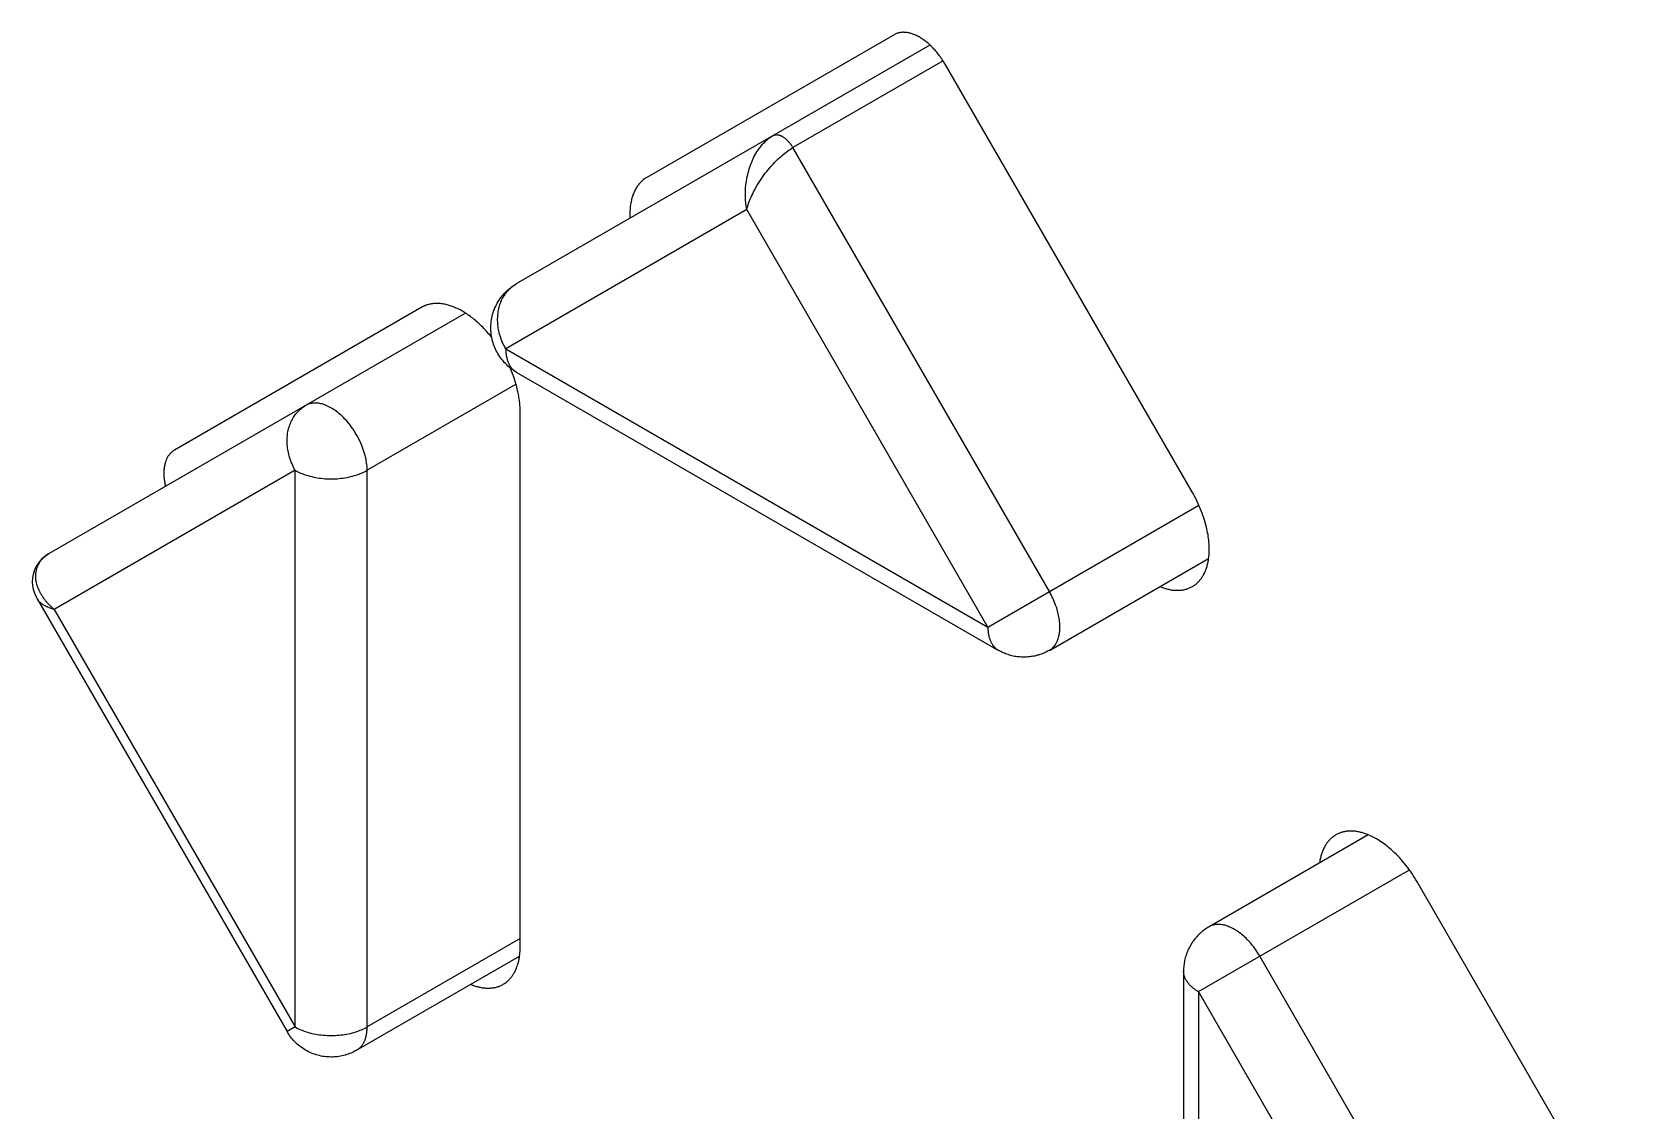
# Model space of a CAD drawing. Extents: x 0 to 420, y 0 to 297.
# Drawn here: x 183.45 to 199.32, y 149.53 to 160.13 of the extents above; entities that cross this region are included whole.
import ezdxf

# ---------------------------------------------------------------- set-up
doc = ezdxf.new("R2010")
doc.units = 0
doc.header["$LTSCALE"] = 23.1
doc.layers.add('40000_ISO', color=7, linetype='CONTINUOUS')

msp = doc.modelspace()

# ---------------------------------------------------------------- linework, layer by layer
at = {"layer": '40000_ISO', "color": 7, "linetype": 'CONTINUOUS'}
for p, q in [((192.271, 160), (188.206, 157.653)), ((191.919, 160.102), (189.488, 158.699)), ((192.401, 159.844), (190.925, 158.992)), ((194.849, 155.603), (192.419, 159.814)), ((193.444, 154.629), (190.925, 158.992)), ((190.471, 158.384), (188.103, 157.016)), ((192.84, 154.281), (190.471, 158.384)), ((187.708, 157.366), (183.617, 155.004)), ((187.278, 157.423), (184.847, 156.02)), ((188.103, 157.016), (192.84, 154.281)), ((188.204, 156.667), (186.741, 155.822)), ((188.206, 156.787), (192.944, 154.052)), ((186.034, 155.822), (183.665, 154.454)), ((186.034, 150.351), (186.034, 155.822)), ((186.741, 150.351), (186.741, 155.822)), ((192.84, 154.281), (194.913, 155.478)), ((183.522, 154.924), (183.501, 154.895)), ((183.546, 154.95), (183.522, 154.924)), ((183.574, 154.974), (183.546, 154.95)), ((183.604, 154.996), (183.574, 154.974)), ((183.618, 155.005), (183.604, 154.996)), ((193.444, 154.052), (195.009, 154.956)), ((183.453, 154.763), (183.451, 154.726)), ((183.459, 154.798), (183.453, 154.763)), ((183.469, 154.832), (183.459, 154.798)), ((183.483, 154.865), (183.469, 154.832)), ((183.501, 154.895), (183.483, 154.865)), ((183.451, 154.726), (183.454, 154.689)), ((183.454, 154.689), (183.461, 154.652)), ((183.461, 154.652), (183.472, 154.615)), ((183.472, 154.615), (183.488, 154.578)), ((183.488, 154.578), (183.499, 154.558)), ((183.499, 154.558), (185.954, 150.305)), ((183.499, 154.558), (183.499, 154.558)), ((183.665, 154.454), (186.034, 150.351)), ((196.578, 152.239), (195.013, 151.335)), ((194.909, 150.698), (196.982, 151.895)), ((199.49, 147.566), (197.059, 151.777)), ((188.244, 151.219), (186.741, 150.351)), ((186.637, 150.122), (188.238, 151.047)), ((198.031, 146.683), (195.513, 151.046)), ((194.763, 150.902), (194.763, 145.431)), ((194.909, 150.698), (194.909, 145.227)), ((197.278, 146.595), (194.909, 150.698)), ((186.034, 150.351), (185.954, 150.305))]:
    msp.add_line(p, q, dxfattribs=at)
for points in [[(192.271, 160), (192.266, 160.006), (192.26, 160.011), (192.252, 160.018), (192.243, 160.025), (192.235, 160.032), (192.226, 160.039), (192.217, 160.045), (192.208, 160.052), (192.199, 160.058), (192.191, 160.064), (192.182, 160.069), (192.174, 160.074), (192.165, 160.08), (192.156, 160.084), (192.147, 160.089), (192.138, 160.094), (192.129, 160.098), (192.121, 160.101), (192.112, 160.105), (192.104, 160.108), (192.095, 160.111), (192.086, 160.114), (192.077, 160.116), (192.07, 160.118), (192.063, 160.12), (192.056, 160.121), (192.048, 160.123), (192.041, 160.124), (192.034, 160.124), (192.026, 160.125), (192.019, 160.125), (192.012, 160.126), (192.006, 160.126), (191.999, 160.125), (191.992, 160.125), (191.986, 160.124), (191.979, 160.123), (191.972, 160.122), (191.966, 160.121), (191.96, 160.119), (191.953, 160.117), (191.947, 160.115), (191.941, 160.113), (191.936, 160.111), (191.93, 160.108), (191.924, 160.105), (191.919, 160.102)], [(192.419, 159.814), (192.412, 159.824), (192.406, 159.835), (192.399, 159.845), (192.392, 159.856), (192.386, 159.866), (192.378, 159.876), (192.371, 159.887), (192.365, 159.895), (192.359, 159.904), (192.352, 159.912), (192.345, 159.92), (192.339, 159.929), (192.332, 159.937), (192.325, 159.945), (192.318, 159.953), (192.31, 159.961), (192.303, 159.969), (192.295, 159.977), (192.287, 159.985), (192.279, 159.993), (192.271, 160)], [(190.471, 158.384), (190.468, 158.402), (190.465, 158.42), (190.463, 158.437), (190.461, 158.455), (190.46, 158.474), (190.459, 158.492), (190.458, 158.514), (190.458, 158.536), (190.458, 158.558), (190.459, 158.58), (190.46, 158.602), (190.462, 158.623), (190.465, 158.644), (190.468, 158.665), (190.471, 158.686), (190.476, 158.707), (190.48, 158.727), (190.484, 158.746), (190.49, 158.765), (190.495, 158.784), (190.501, 158.802), (190.507, 158.819), (190.513, 158.835), (190.52, 158.851), (190.527, 158.868), (190.534, 158.883), (190.542, 158.901), (190.551, 158.917), (190.561, 158.934), (190.57, 158.95), (190.579, 158.964), (190.589, 158.978), (190.598, 158.991), (190.609, 159.004), (190.618, 159.016), (190.627, 159.026), (190.637, 159.037), (190.647, 159.047), (190.656, 159.056), (190.666, 159.065), (190.676, 159.073), (190.686, 159.081), (190.695, 159.088), (190.705, 159.095), (190.715, 159.101), (190.725, 159.108)], [(190.925, 158.992), (190.921, 158.998), (190.918, 159.004), (190.914, 159.01), (190.91, 159.016), (190.906, 159.022), (190.902, 159.027), (190.897, 159.033), (190.893, 159.038), (190.889, 159.044), (190.884, 159.049), (190.879, 159.054), (190.875, 159.058), (190.871, 159.062), (190.867, 159.066), (190.862, 159.07), (190.858, 159.074), (190.854, 159.078), (190.849, 159.081), (190.844, 159.085), (190.84, 159.088), (190.835, 159.092), (190.83, 159.095), (190.825, 159.098), (190.821, 159.1), (190.818, 159.102), (190.814, 159.104), (190.81, 159.105), (190.807, 159.107), (190.803, 159.109), (190.799, 159.11), (190.795, 159.111), (190.791, 159.113), (190.787, 159.114), (190.783, 159.115), (190.779, 159.115), (190.775, 159.116), (190.771, 159.116), (190.767, 159.117), (190.764, 159.117), (190.761, 159.117), (190.757, 159.117), (190.754, 159.116), (190.75, 159.116), (190.747, 159.115), (190.744, 159.115), (190.74, 159.114), (190.737, 159.113), (190.734, 159.112), (190.731, 159.111), (190.728, 159.109), (190.725, 159.108)], [(190.471, 158.384), (190.476, 158.401), (190.481, 158.418), (190.486, 158.435), (190.492, 158.452), (190.499, 158.469), (190.506, 158.487), (190.513, 158.504), (190.521, 158.522), (190.529, 158.539), (190.538, 158.557), (190.55, 158.579), (190.561, 158.6), (190.574, 158.622), (190.587, 158.643), (190.6, 158.663), (190.613, 158.683), (190.626, 158.703), (190.64, 158.722), (190.653, 158.74), (190.667, 158.757), (190.681, 158.774), (190.695, 158.791), (190.712, 158.81), (190.729, 158.83), (190.747, 158.849), (190.763, 158.865), (190.779, 158.881), (190.796, 158.896), (190.811, 158.909), (190.826, 158.922), (190.842, 158.935), (190.856, 158.946), (190.87, 158.956), (190.885, 158.967), (190.898, 158.975), (190.911, 158.984), (190.925, 158.992)], [(189.488, 158.699), (189.48, 158.694), (189.472, 158.689), (189.465, 158.684), (189.457, 158.678), (189.45, 158.673), (189.443, 158.667), (189.436, 158.66), (189.43, 158.654), (189.423, 158.647), (189.417, 158.64), (189.411, 158.633), (189.405, 158.625), (189.399, 158.617), (189.394, 158.61), (189.389, 158.602), (189.384, 158.593), (189.378, 158.584), (189.374, 158.575), (189.369, 158.566), (189.365, 158.557), (189.36, 158.547), (189.357, 158.538), (189.353, 158.528), (189.35, 158.518), (189.346, 158.508), (189.343, 158.497), (189.34, 158.486), (189.337, 158.475), (189.335, 158.464), (189.333, 158.453), (189.331, 158.442), (189.329, 158.431), (189.327, 158.417), (189.325, 158.403), (189.324, 158.389), (189.323, 158.375), (189.322, 158.361), (189.322, 158.347), (189.322, 158.332), (189.322, 158.321), (189.322, 158.309), (189.323, 158.298)], [(188.206, 156.787), (188.192, 156.796), (188.178, 156.805), (188.164, 156.815), (188.15, 156.825), (188.137, 156.835), (188.124, 156.846), (188.112, 156.858), (188.1, 156.87), (188.088, 156.882), (188.076, 156.896), (188.065, 156.909), (188.054, 156.923), (188.044, 156.938), (188.034, 156.953), (188.025, 156.968), (188.017, 156.982), (188.009, 156.997), (188.002, 157.012), (187.995, 157.027), (187.989, 157.042), (187.983, 157.058), (187.978, 157.074), (187.973, 157.09), (187.969, 157.107), (187.966, 157.124), (187.963, 157.141), (187.96, 157.158), (187.958, 157.175), (187.957, 157.192), (187.956, 157.21), (187.956, 157.229), (187.957, 157.247), (187.958, 157.266), (187.96, 157.284), (187.963, 157.302), (187.966, 157.32), (187.97, 157.337), (187.974, 157.354), (187.979, 157.37), (187.984, 157.386), (187.99, 157.402), (187.997, 157.418), (188.004, 157.433), (188.011, 157.449), (188.02, 157.464), (188.028, 157.479), (188.038, 157.494), (188.048, 157.509), (188.058, 157.523), (188.069, 157.537), (188.08, 157.55), (188.092, 157.563), (188.105, 157.576), (188.118, 157.589), (188.132, 157.601), (188.146, 157.612), (188.16, 157.623), (188.175, 157.634), (188.191, 157.644), (188.206, 157.653)], [(188.103, 157.016), (188.094, 157.031), (188.086, 157.047), (188.079, 157.062), (188.071, 157.078), (188.065, 157.094), (188.059, 157.11), (188.053, 157.127), (188.047, 157.143), (188.043, 157.16), (188.039, 157.175), (188.036, 157.189), (188.033, 157.204), (188.03, 157.219), (188.028, 157.234), (188.026, 157.249), (188.025, 157.264), (188.024, 157.279), (188.023, 157.295), (188.023, 157.31), (188.024, 157.324), (188.024, 157.338), (188.026, 157.353), (188.027, 157.367), (188.029, 157.381), (188.032, 157.395), (188.035, 157.409), (188.038, 157.423), (188.042, 157.437), (188.046, 157.451), (188.051, 157.463), (188.055, 157.476), (188.061, 157.488), (188.066, 157.501), (188.072, 157.513), (188.079, 157.524), (188.086, 157.536), (188.093, 157.547), (188.101, 157.558), (188.109, 157.569), (188.117, 157.579), (188.126, 157.589), (188.135, 157.598), (188.144, 157.607), (188.154, 157.616), (188.164, 157.624), (188.174, 157.632), (188.184, 157.64), (188.195, 157.647)], [(187.708, 157.366), (187.698, 157.372), (187.688, 157.378), (187.678, 157.384), (187.666, 157.391), (187.654, 157.397), (187.641, 157.404), (187.629, 157.41), (187.616, 157.416), (187.603, 157.421), (187.59, 157.427), (187.579, 157.431), (187.569, 157.435), (187.558, 157.438), (187.547, 157.442), (187.536, 157.445), (187.526, 157.448), (187.515, 157.45), (187.504, 157.453), (187.493, 157.454), (187.483, 157.456), (187.473, 157.458), (187.463, 157.459), (187.452, 157.46), (187.442, 157.46), (187.432, 157.461), (187.422, 157.461), (187.412, 157.46), (187.402, 157.46), (187.393, 157.459), (187.383, 157.458), (187.374, 157.457), (187.365, 157.455), (187.355, 157.453), (187.346, 157.451), (187.337, 157.448), (187.328, 157.446), (187.32, 157.443), (187.311, 157.439), (187.303, 157.436), (187.294, 157.432), (187.286, 157.428), (187.278, 157.423)], [(187.965, 157.128), (187.955, 157.14), (187.945, 157.152), (187.935, 157.164), (187.924, 157.177), (187.913, 157.19), (187.901, 157.202), (187.889, 157.215), (187.878, 157.227), (187.865, 157.239), (187.853, 157.251), (187.841, 157.262), (187.829, 157.273), (187.817, 157.283), (187.805, 157.294), (187.792, 157.304), (187.78, 157.315), (187.767, 157.324), (187.755, 157.333), (187.744, 157.342), (187.732, 157.35), (187.72, 157.358), (187.708, 157.366)], [(188.103, 157.016), (188.103, 157.009), (188.103, 157.001), (188.103, 156.994), (188.104, 156.987), (188.104, 156.979), (188.105, 156.972), (188.106, 156.965), (188.107, 156.957), (188.108, 156.95), (188.109, 156.943), (188.11, 156.936), (188.112, 156.928), (188.114, 156.921), (188.116, 156.914), (188.118, 156.907), (188.12, 156.9), (188.122, 156.895), (188.124, 156.89), (188.126, 156.884), (188.128, 156.879), (188.13, 156.874), (188.132, 156.869), (188.135, 156.864), (188.138, 156.859), (188.14, 156.855), (188.143, 156.85), (188.146, 156.845), (188.149, 156.841), (188.152, 156.836), (188.156, 156.832), (188.159, 156.827), (188.163, 156.823), (188.166, 156.819), (188.17, 156.815), (188.174, 156.811), (188.178, 156.807), (188.183, 156.804), (188.187, 156.8), (188.192, 156.797), (188.197, 156.794), (188.201, 156.79), (188.206, 156.788)], [(188.182, 156.736), (188.179, 156.745), (188.176, 156.755), (188.172, 156.764), (188.168, 156.774), (188.165, 156.783), (188.161, 156.792), (188.157, 156.802), (188.153, 156.811), (188.149, 156.82), (188.145, 156.829)], [(188.244, 156.404), (188.244, 156.417), (188.244, 156.43), (188.243, 156.444), (188.242, 156.457), (188.241, 156.47), (188.24, 156.484), (188.239, 156.497), (188.237, 156.51), (188.235, 156.524), (188.233, 156.538), (188.231, 156.552), (188.228, 156.566), (188.226, 156.58), (188.223, 156.594), (188.22, 156.608), (188.216, 156.622), (188.212, 156.638), (188.208, 156.655), (188.203, 156.671), (188.198, 156.687), (188.193, 156.704), (188.188, 156.72), (188.182, 156.736)], [(186.034, 155.822), (186.025, 155.837), (186.017, 155.852), (186.01, 155.868), (186.003, 155.884), (185.996, 155.9), (185.99, 155.916), (185.984, 155.932), (185.979, 155.949), (185.974, 155.966), (185.97, 155.98), (185.967, 155.995), (185.964, 156.01), (185.961, 156.025), (185.959, 156.04), (185.957, 156.055), (185.956, 156.07), (185.955, 156.085), (185.954, 156.1), (185.954, 156.115), (185.955, 156.13), (185.956, 156.144), (185.957, 156.158), (185.958, 156.172), (185.96, 156.187), (185.963, 156.201), (185.966, 156.215), (185.969, 156.229), (185.973, 156.243), (185.977, 156.256), (185.982, 156.269), (185.987, 156.282), (185.992, 156.294), (185.998, 156.306), (186.004, 156.318), (186.01, 156.33), (186.017, 156.342), (186.024, 156.353), (186.032, 156.364), (186.04, 156.375), (186.049, 156.385), (186.057, 156.394), (186.066, 156.404), (186.075, 156.413), (186.085, 156.421), (186.095, 156.43), (186.105, 156.438), (186.116, 156.445), (186.126, 156.452), (186.137, 156.459)], [(186.741, 155.822), (186.741, 155.84), (186.74, 155.858), (186.738, 155.877), (186.736, 155.895), (186.733, 155.913), (186.73, 155.931), (186.726, 155.949), (186.721, 155.969), (186.716, 155.988), (186.71, 156.007), (186.703, 156.027), (186.697, 156.046), (186.689, 156.064), (186.681, 156.083), (186.671, 156.105), (186.661, 156.127), (186.649, 156.149), (186.637, 156.17), (186.625, 156.191), (186.612, 156.212), (186.6, 156.229), (186.588, 156.246), (186.576, 156.262), (186.563, 156.278), (186.55, 156.294), (186.537, 156.31), (186.523, 156.325), (186.509, 156.339), (186.496, 156.352), (186.482, 156.365), (186.467, 156.377), (186.453, 156.389), (186.438, 156.401), (186.422, 156.412), (186.41, 156.42), (186.397, 156.428), (186.385, 156.436), (186.372, 156.443), (186.359, 156.449), (186.346, 156.455), (186.332, 156.461), (186.318, 156.466), (186.308, 156.47), (186.297, 156.473), (186.287, 156.475), (186.276, 156.478), (186.265, 156.48), (186.254, 156.481), (186.243, 156.482), (186.232, 156.482), (186.221, 156.482), (186.211, 156.481), (186.201, 156.48), (186.192, 156.479), (186.182, 156.477), (186.173, 156.474), (186.164, 156.471), (186.155, 156.467), (186.146, 156.463), (186.137, 156.459)], [(188.238, 151.047), (188.239, 151.053), (188.24, 151.059), (188.241, 151.066), (188.241, 151.072), (188.242, 151.078), (188.242, 151.085), (188.243, 151.091), (188.243, 151.098), (188.243, 151.104), (188.244, 151.111), (188.244, 151.117), (188.244, 151.123), (188.244, 151.13), (188.244, 156.404)], [(184.847, 156.02), (184.842, 156.016), (184.837, 156.013), (184.832, 156.009), (184.826, 156.005), (184.822, 156.001), (184.817, 155.997), (184.812, 155.993), (184.808, 155.988), (184.803, 155.983), (184.799, 155.978), (184.795, 155.973), (184.791, 155.967), (184.787, 155.962), (184.784, 155.956), (184.78, 155.95), (184.777, 155.944), (184.774, 155.938), (184.771, 155.931), (184.768, 155.924), (184.765, 155.917), (184.762, 155.911), (184.76, 155.904), (184.758, 155.897), (184.756, 155.89), (184.754, 155.881), (184.752, 155.872), (184.75, 155.862), (184.748, 155.853), (184.747, 155.844), (184.746, 155.835), (184.745, 155.826), (184.745, 155.815), (184.744, 155.805), (184.744, 155.795), (184.744, 155.785), (184.744, 155.775), (184.745, 155.765), (184.745, 155.754), (184.746, 155.744), (184.747, 155.733), (184.749, 155.722), (184.75, 155.711), (184.752, 155.7), (184.754, 155.689), (184.756, 155.678), (184.758, 155.671), (184.759, 155.663)], [(186.034, 155.822), (186.047, 155.814), (186.061, 155.807), (186.074, 155.801), (186.088, 155.794), (186.103, 155.789), (186.117, 155.783), (186.131, 155.778), (186.146, 155.773), (186.16, 155.769), (186.179, 155.764), (186.197, 155.759), (186.216, 155.755), (186.234, 155.751), (186.253, 155.748), (186.272, 155.745), (186.29, 155.743), (186.309, 155.741), (186.329, 155.739), (186.348, 155.738), (186.368, 155.737), (186.387, 155.737), (186.407, 155.737), (186.427, 155.738), (186.446, 155.739), (186.466, 155.741), (186.484, 155.743), (186.503, 155.745), (186.522, 155.748), (186.541, 155.751), (186.559, 155.755), (186.578, 155.759), (186.596, 155.764), (186.614, 155.769), (186.629, 155.773), (186.644, 155.778), (186.658, 155.783), (186.672, 155.789), (186.686, 155.794), (186.7, 155.801), (186.714, 155.807), (186.728, 155.814), (186.741, 155.822)], [(195.009, 154.956), (195.011, 154.971), (195.013, 154.986), (195.014, 155.001), (195.015, 155.016), (195.015, 155.03), (195.015, 155.045), (195.015, 155.063), (195.014, 155.081), (195.013, 155.099), (195.012, 155.116), (195.01, 155.134), (195.008, 155.152), (195.006, 155.17), (195.003, 155.189), (194.999, 155.208), (194.996, 155.226), (194.992, 155.245), (194.987, 155.263), (194.982, 155.286), (194.975, 155.309), (194.968, 155.332), (194.961, 155.355), (194.953, 155.378), (194.945, 155.401), (194.936, 155.424), (194.927, 155.447), (194.917, 155.469), (194.907, 155.492), (194.896, 155.514), (194.885, 155.537), (194.874, 155.559), (194.862, 155.581), (194.849, 155.603)], [(183.512, 154.656), (183.508, 154.664), (183.505, 154.673), (183.502, 154.681), (183.5, 154.689), (183.497, 154.697), (183.495, 154.705), (183.493, 154.712), (183.492, 154.72), (183.49, 154.728), (183.489, 154.736), (183.487, 154.744), (183.486, 154.752), (183.486, 154.76), (183.485, 154.768), (183.485, 154.776), (183.485, 154.784), (183.485, 154.791), (183.485, 154.799), (183.486, 154.807), (183.487, 154.815), (183.488, 154.822), (183.489, 154.83), (183.491, 154.838), (183.492, 154.845), (183.494, 154.853), (183.497, 154.86), (183.499, 154.868), (183.502, 154.874), (183.504, 154.881), (183.507, 154.887), (183.51, 154.894), (183.514, 154.9), (183.517, 154.906), (183.521, 154.912), (183.525, 154.919), (183.529, 154.925), (183.534, 154.931), (183.539, 154.937), (183.543, 154.943), (183.549, 154.949), (183.554, 154.955), (183.559, 154.96), (183.564, 154.965), (183.57, 154.97), (183.576, 154.975), (183.581, 154.979), (183.588, 154.985)], [(183.588, 154.985), (183.589, 154.986), (183.591, 154.987), (183.592, 154.988), (183.594, 154.989), (183.595, 154.99), (183.597, 154.991), (183.598, 154.992), (183.6, 154.993)], [(183.6, 154.993), (183.602, 154.994), (183.603, 154.995), (183.605, 154.997), (183.607, 154.998), (183.609, 154.999), (183.611, 155), (183.613, 155.001), (183.615, 155.002), (183.617, 155.004)], [(194.849, 154.679), (194.856, 154.683), (194.863, 154.688), (194.87, 154.692), (194.877, 154.697), (194.883, 154.702), (194.889, 154.707), (194.895, 154.713), (194.901, 154.718), (194.907, 154.724), (194.912, 154.729), (194.918, 154.735), (194.923, 154.741), (194.927, 154.747), (194.932, 154.753), (194.937, 154.759), (194.941, 154.765), (194.945, 154.772), (194.949, 154.778), (194.953, 154.785), (194.958, 154.792), (194.962, 154.801), (194.967, 154.809), (194.971, 154.817), (194.974, 154.825), (194.978, 154.834), (194.981, 154.842), (194.984, 154.851), (194.987, 154.86), (194.991, 154.869), (194.993, 154.879), (194.996, 154.888), (194.999, 154.898), (195.001, 154.908), (195.003, 154.918), (195.005, 154.928), (195.007, 154.937), (195.008, 154.947), (195.009, 154.956)], [(183.547, 154.588), (183.545, 154.592), (183.542, 154.596), (183.54, 154.601), (183.537, 154.605), (183.535, 154.609), (183.533, 154.613), (183.53, 154.617), (183.528, 154.621), (183.526, 154.626), (183.524, 154.63), (183.522, 154.634), (183.52, 154.639), (183.518, 154.643), (183.516, 154.647), (183.514, 154.652), (183.512, 154.656)], [(193.444, 154.052), (193.45, 154.056), (193.456, 154.06), (193.462, 154.064), (193.467, 154.068), (193.473, 154.074), (193.479, 154.079), (193.485, 154.085), (193.49, 154.091), (193.495, 154.098), (193.5, 154.104), (193.505, 154.111), (193.509, 154.118), (193.513, 154.126), (193.517, 154.133), (193.52, 154.14), (193.525, 154.15), (193.528, 154.16), (193.532, 154.17), (193.535, 154.18), (193.537, 154.19), (193.54, 154.2), (193.542, 154.211), (193.543, 154.221), (193.545, 154.231), (193.546, 154.242), (193.547, 154.256), (193.547, 154.269), (193.547, 154.283), (193.547, 154.297), (193.547, 154.31), (193.546, 154.324), (193.544, 154.337), (193.543, 154.351), (193.541, 154.364), (193.538, 154.38), (193.535, 154.395), (193.532, 154.41), (193.528, 154.424), (193.524, 154.439), (193.52, 154.454), (193.516, 154.469), (193.511, 154.483), (193.506, 154.497), (193.499, 154.515), (193.492, 154.531), (193.485, 154.548), (193.478, 154.565), (193.47, 154.581), (193.461, 154.597), (193.453, 154.614), (193.444, 154.629)], [(194.53, 154.679), (194.538, 154.676), (194.547, 154.672), (194.557, 154.669), (194.566, 154.666), (194.576, 154.662), (194.585, 154.66), (194.595, 154.657), (194.605, 154.654), (194.614, 154.652), (194.624, 154.65), (194.633, 154.648), (194.642, 154.647), (194.651, 154.645), (194.66, 154.644), (194.67, 154.643), (194.679, 154.643), (194.688, 154.642), (194.697, 154.642), (194.706, 154.642), (194.715, 154.642), (194.723, 154.642), (194.732, 154.643), (194.74, 154.644), (194.749, 154.645), (194.757, 154.646), (194.765, 154.648), (194.774, 154.65), (194.782, 154.652), (194.79, 154.654), (194.798, 154.656), (194.805, 154.659), (194.813, 154.662), (194.82, 154.665), (194.828, 154.668), (194.835, 154.672), (194.842, 154.675), (194.849, 154.679)], [(183.665, 154.454), (183.658, 154.456), (183.652, 154.458), (183.645, 154.46), (183.638, 154.463), (183.631, 154.465), (183.625, 154.467), (183.618, 154.47), (183.612, 154.473), (183.605, 154.475), (183.599, 154.478), (183.592, 154.481), (183.587, 154.484), (183.583, 154.486), (183.578, 154.489), (183.573, 154.491), (183.569, 154.494), (183.564, 154.497), (183.559, 154.499), (183.555, 154.502), (183.55, 154.505), (183.546, 154.508), (183.542, 154.512), (183.537, 154.515), (183.534, 154.518), (183.531, 154.521), (183.528, 154.523), (183.524, 154.526), (183.521, 154.529), (183.518, 154.533), (183.515, 154.536), (183.513, 154.539), (183.51, 154.542), (183.507, 154.546), (183.505, 154.549), (183.502, 154.553), (183.501, 154.555), (183.499, 154.558)], [(183.592, 154.527), (183.589, 154.531), (183.585, 154.536), (183.582, 154.54), (183.579, 154.544), (183.575, 154.548), (183.572, 154.553), (183.569, 154.557), (183.566, 154.561), (183.563, 154.566), (183.559, 154.57), (183.556, 154.575), (183.553, 154.579), (183.55, 154.584), (183.547, 154.588)], [(183.665, 154.454), (183.66, 154.459), (183.655, 154.463), (183.65, 154.468), (183.645, 154.473), (183.64, 154.477), (183.635, 154.482), (183.63, 154.487), (183.625, 154.492), (183.62, 154.497), (183.615, 154.502), (183.611, 154.507), (183.606, 154.512), (183.601, 154.517), (183.597, 154.522), (183.592, 154.527)], [(192.84, 154.281), (192.84, 154.274), (192.84, 154.266), (192.841, 154.259), (192.841, 154.252), (192.842, 154.244), (192.842, 154.237), (192.843, 154.23), (192.844, 154.222), (192.845, 154.215), (192.847, 154.208), (192.848, 154.2), (192.85, 154.193), (192.851, 154.186), (192.853, 154.179), (192.855, 154.172), (192.858, 154.165), (192.859, 154.16), (192.861, 154.154), (192.863, 154.149), (192.865, 154.144), (192.868, 154.139), (192.87, 154.134), (192.873, 154.129), (192.875, 154.124), (192.878, 154.119), (192.881, 154.115), (192.884, 154.11), (192.887, 154.105), (192.89, 154.101), (192.893, 154.096), (192.897, 154.092), (192.9, 154.088), (192.904, 154.084), (192.908, 154.08), (192.912, 154.076), (192.916, 154.072), (192.92, 154.068), (192.925, 154.065), (192.93, 154.062), (192.934, 154.058), (192.939, 154.055), (192.944, 154.052)], [(193.444, 154.052), (193.433, 154.046), (193.421, 154.04), (193.41, 154.034), (193.398, 154.029), (193.386, 154.024), (193.374, 154.019), (193.362, 154.014), (193.35, 154.01), (193.338, 154.006), (193.325, 154.003), (193.312, 153.999), (193.3, 153.996), (193.287, 153.994), (193.274, 153.991), (193.261, 153.99), (193.248, 153.988), (193.234, 153.987), (193.221, 153.986), (193.208, 153.985), (193.195, 153.985), (193.182, 153.985), (193.168, 153.986), (193.155, 153.987), (193.142, 153.988), (193.129, 153.989), (193.116, 153.991), (193.103, 153.993), (193.09, 153.996), (193.077, 153.999), (193.064, 154.002), (193.051, 154.006), (193.039, 154.01), (193.026, 154.014), (193.014, 154.018), (193.002, 154.023), (192.99, 154.028), (192.978, 154.034), (192.967, 154.04), (192.955, 154.046), (192.944, 154.052)], [(196.259, 152.238), (196.252, 152.234), (196.245, 152.23), (196.238, 152.225), (196.232, 152.221), (196.225, 152.216), (196.219, 152.21), (196.213, 152.205), (196.207, 152.2), (196.201, 152.194), (196.196, 152.188), (196.191, 152.183), (196.186, 152.177), (196.181, 152.171), (196.176, 152.165), (196.171, 152.159), (196.167, 152.153), (196.163, 152.146), (196.159, 152.14), (196.155, 152.133), (196.15, 152.125), (196.146, 152.117), (196.142, 152.109), (196.138, 152.101), (196.134, 152.092), (196.13, 152.084), (196.127, 152.075), (196.124, 152.067), (196.121, 152.058), (196.118, 152.049), (196.115, 152.039), (196.112, 152.029), (196.11, 152.02), (196.107, 152.01), (196.105, 152), (196.103, 151.99), (196.101, 151.98), (196.1, 151.97), (196.099, 151.962)], [(196.578, 152.239), (196.57, 152.242), (196.561, 152.246), (196.551, 152.249), (196.542, 152.252), (196.532, 152.255), (196.523, 152.258), (196.513, 152.261), (196.503, 152.263), (196.494, 152.266), (196.484, 152.268), (196.475, 152.27), (196.466, 152.271), (196.457, 152.272), (196.448, 152.274), (196.438, 152.274), (196.429, 152.275), (196.42, 152.276), (196.411, 152.276), (196.402, 152.276), (196.393, 152.276), (196.385, 152.275), (196.376, 152.275), (196.368, 152.274), (196.359, 152.273), (196.351, 152.271), (196.343, 152.27), (196.334, 152.268), (196.326, 152.266), (196.318, 152.264), (196.311, 152.262), (196.303, 152.259), (196.295, 152.256), (196.288, 152.253), (196.28, 152.25), (196.273, 152.246), (196.266, 152.242), (196.259, 152.238)], [(197.059, 151.777), (197.046, 151.798), (197.033, 151.82), (197.019, 151.841), (197.005, 151.862), (196.991, 151.882), (196.977, 151.902), (196.962, 151.922), (196.947, 151.941), (196.931, 151.961), (196.915, 151.979), (196.9, 151.997), (196.884, 152.015), (196.867, 152.032), (196.851, 152.049), (196.833, 152.066), (196.82, 152.079), (196.806, 152.092), (196.791, 152.104), (196.777, 152.116), (196.762, 152.128), (196.747, 152.14), (196.733, 152.15), (196.718, 152.161), (196.704, 152.171), (196.689, 152.18), (196.674, 152.19), (196.659, 152.199), (196.646, 152.206), (196.632, 152.213), (196.619, 152.22), (196.606, 152.227), (196.592, 152.233), (196.578, 152.239)], [(195.013, 151.335), (195.002, 151.328), (194.991, 151.321), (194.98, 151.314), (194.969, 151.307), (194.959, 151.299), (194.949, 151.291), (194.939, 151.283), (194.929, 151.274), (194.92, 151.266), (194.91, 151.257), (194.901, 151.247), (194.892, 151.238), (194.884, 151.228), (194.875, 151.218), (194.867, 151.207), (194.859, 151.197), (194.851, 151.186), (194.844, 151.175), (194.837, 151.164), (194.83, 151.153), (194.824, 151.141), (194.818, 151.13), (194.812, 151.118), (194.806, 151.106), (194.801, 151.093), (194.796, 151.081), (194.791, 151.069), (194.787, 151.056), (194.783, 151.043), (194.779, 151.03), (194.776, 151.018), (194.773, 151.005), (194.771, 150.992), (194.769, 150.98), (194.767, 150.967), (194.765, 150.954), (194.764, 150.941), (194.763, 150.928), (194.763, 150.915), (194.763, 150.902)], [(195.513, 151.046), (195.503, 151.062), (195.494, 151.077), (195.484, 151.093), (195.474, 151.108), (195.463, 151.122), (195.452, 151.137), (195.441, 151.151), (195.429, 151.166), (195.419, 151.177), (195.409, 151.189), (195.399, 151.2), (195.388, 151.211), (195.377, 151.222), (195.366, 151.232), (195.355, 151.243), (195.343, 151.253), (195.332, 151.262), (195.321, 151.271), (195.31, 151.279), (195.299, 151.287), (195.288, 151.295), (195.276, 151.302), (195.264, 151.309), (195.252, 151.316), (195.24, 151.322), (195.228, 151.328), (195.218, 151.332), (195.209, 151.336), (195.199, 151.34), (195.189, 151.344), (195.179, 151.347), (195.169, 151.35), (195.159, 151.352), (195.148, 151.354), (195.138, 151.356), (195.127, 151.357), (195.119, 151.358), (195.111, 151.358), (195.103, 151.358), (195.094, 151.358), (195.086, 151.357), (195.078, 151.357), (195.07, 151.355), (195.062, 151.354), (195.054, 151.352), (195.046, 151.35), (195.038, 151.347), (195.032, 151.344), (195.025, 151.341), (195.019, 151.338), (195.013, 151.335)], [(188.078, 150.77), (188.085, 150.774), (188.092, 150.779), (188.099, 150.783), (188.105, 150.788), (188.112, 150.793), (188.118, 150.798), (188.124, 150.803), (188.13, 150.809), (188.136, 150.815), (188.141, 150.82), (188.146, 150.826), (188.151, 150.832), (188.156, 150.837), (188.161, 150.844), (188.166, 150.85), (188.17, 150.856), (188.174, 150.862), (188.178, 150.869), (188.182, 150.875), (188.187, 150.883), (188.191, 150.891), (188.195, 150.899), (188.199, 150.908), (188.203, 150.916), (188.207, 150.925), (188.21, 150.933), (188.213, 150.942), (188.216, 150.95), (188.219, 150.96), (188.222, 150.969), (188.225, 150.979), (188.227, 150.989), (188.23, 150.999), (188.232, 151.008), (188.234, 151.018), (188.236, 151.028), (188.237, 151.038), (188.238, 151.047)], [(194.909, 150.698), (194.903, 150.701), (194.896, 150.705), (194.89, 150.709), (194.884, 150.713), (194.878, 150.717), (194.872, 150.722), (194.866, 150.726), (194.86, 150.73), (194.854, 150.735), (194.849, 150.74), (194.843, 150.745), (194.838, 150.75), (194.832, 150.755), (194.827, 150.76), (194.822, 150.765), (194.817, 150.771), (194.813, 150.775), (194.81, 150.779), (194.807, 150.784), (194.803, 150.788), (194.8, 150.792), (194.797, 150.797), (194.794, 150.802), (194.791, 150.806), (194.788, 150.811), (194.785, 150.816), (194.783, 150.821), (194.78, 150.826), (194.778, 150.831), (194.776, 150.836), (194.774, 150.841), (194.772, 150.846), (194.77, 150.851), (194.769, 150.857), (194.767, 150.862), (194.766, 150.868), (194.765, 150.873), (194.764, 150.879), (194.764, 150.885), (194.763, 150.89), (194.763, 150.896), (194.763, 150.902)], [(187.759, 150.77), (187.767, 150.767), (187.776, 150.763), (187.786, 150.76), (187.795, 150.756), (187.805, 150.753), (187.814, 150.75), (187.824, 150.748), (187.834, 150.745), (187.843, 150.743), (187.853, 150.741), (187.862, 150.739), (187.871, 150.737), (187.88, 150.736), (187.889, 150.735), (187.899, 150.734), (187.908, 150.733), (187.917, 150.733), (187.926, 150.733), (187.935, 150.733), (187.944, 150.733), (187.952, 150.733), (187.961, 150.734), (187.969, 150.735), (187.978, 150.736), (187.986, 150.737), (187.994, 150.739), (188.003, 150.74), (188.011, 150.742), (188.019, 150.745), (188.026, 150.747), (188.034, 150.75), (188.042, 150.752), (188.049, 150.755), (188.057, 150.759), (188.064, 150.762), (188.071, 150.766), (188.078, 150.77)], [(186.034, 150.351), (186.047, 150.344), (186.061, 150.337), (186.074, 150.33), (186.088, 150.324), (186.103, 150.318), (186.117, 150.313), (186.131, 150.307), (186.146, 150.303), (186.16, 150.298), (186.179, 150.293), (186.197, 150.288), (186.216, 150.284), (186.234, 150.281), (186.253, 150.277), (186.272, 150.275), (186.29, 150.272), (186.309, 150.27), (186.329, 150.269), (186.348, 150.268), (186.368, 150.267), (186.387, 150.267), (186.407, 150.267), (186.427, 150.268), (186.446, 150.269), (186.466, 150.27), (186.484, 150.272), (186.503, 150.275), (186.522, 150.277), (186.541, 150.281), (186.559, 150.284), (186.578, 150.288), (186.596, 150.293), (186.614, 150.298), (186.629, 150.303), (186.644, 150.307), (186.658, 150.313), (186.672, 150.318), (186.686, 150.324), (186.7, 150.33), (186.714, 150.337), (186.728, 150.344), (186.741, 150.351)], [(186.637, 150.122), (186.642, 150.125), (186.647, 150.129), (186.652, 150.132), (186.656, 150.135), (186.661, 150.139), (186.665, 150.143), (186.669, 150.146), (186.674, 150.15), (186.678, 150.155), (186.681, 150.159), (186.685, 150.163), (186.689, 150.168), (186.692, 150.173), (186.696, 150.177), (186.699, 150.182), (186.702, 150.187), (186.705, 150.193), (186.708, 150.198), (186.711, 150.203), (186.713, 150.208), (186.715, 150.214), (186.718, 150.219), (186.72, 150.225), (186.722, 150.23), (186.724, 150.236), (186.726, 150.242), (186.728, 150.249), (186.73, 150.256), (186.732, 150.263), (186.733, 150.27), (186.735, 150.278), (186.736, 150.285), (186.737, 150.292), (186.738, 150.3), (186.739, 150.307), (186.739, 150.314), (186.74, 150.322), (186.74, 150.329), (186.741, 150.336), (186.741, 150.344), (186.741, 150.351)], [(186.637, 150.122), (186.624, 150.115), (186.61, 150.108), (186.597, 150.101), (186.583, 150.095), (186.568, 150.089), (186.554, 150.084), (186.539, 150.079), (186.525, 150.075), (186.51, 150.071), (186.494, 150.067), (186.479, 150.064), (186.463, 150.061), (186.447, 150.059), (186.431, 150.057), (186.415, 150.056), (186.399, 150.055), (186.383, 150.055), (186.367, 150.056), (186.351, 150.057), (186.335, 150.058), (186.319, 150.06), (186.303, 150.062), (186.288, 150.065), (186.272, 150.069), (186.257, 150.073), (186.241, 150.077), (186.226, 150.082), (186.21, 150.088), (186.195, 150.094), (186.18, 150.101), (186.165, 150.108), (186.15, 150.115), (186.135, 150.124), (186.121, 150.132), (186.107, 150.141), (186.093, 150.151), (186.08, 150.161), (186.067, 150.172), (186.054, 150.183), (186.041, 150.194), (186.029, 150.206), (186.018, 150.219), (186.008, 150.23), (185.998, 150.242), (185.988, 150.254), (185.979, 150.267), (185.971, 150.279), (185.962, 150.292), (185.954, 150.305)]]:
    msp.add_lwpolyline(points, dxfattribs=at)

doc.saveas('drawing.dxf')
